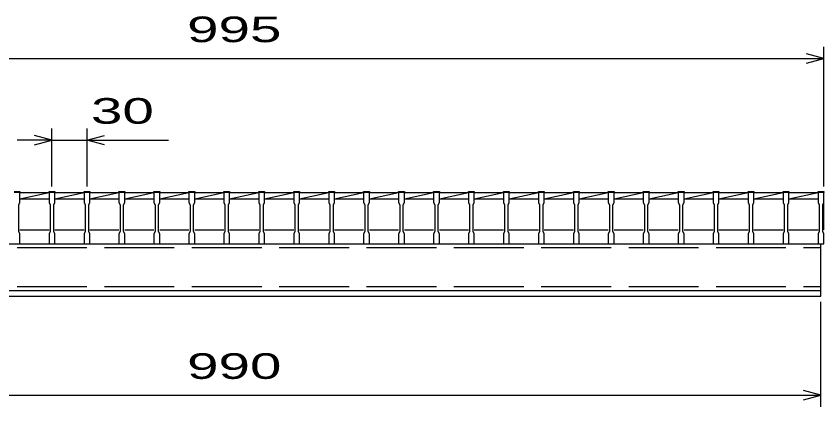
# Model space of a CAD drawing. Units: millimetres, scale not verified. Extents: x -1820 to 1731, y -1282 to 1054.
# Drawn here: x -1117 to -424, y -652 to -316 of the extents above; entities that cross this region are included whole.
import ezdxf
from ezdxf.enums import TextEntityAlignment as Align

# ---------------------------------------------------------------- set-up
doc = ezdxf.new("R2010")
doc.units = ezdxf.units.MM
doc.header["$LTSCALE"] = 10
doc.linetypes.add('DASHED', pattern=[7.5, 6, -1.5])
doc.layers.add('16', color=3, linetype='Continuous', lineweight=25)
doc.layers.add('22', color=4, linetype='Continuous', lineweight=25)
doc.styles.add('ベクトル', font='')
doc.styles.get('ベクトル').set_extended_font_data('ベクトル')

msp = doc.modelspace()

# ---------------------------------------------------------------- linework, layer by layer
at = {"layer": '16'}
for p, q in [((-1119, -466.8), (-1114, -466.8)), ((-1114, -467.5), (-1119, -467.5)), ((-1114, -466.8), (-1114, -467.5)), ((-1114, -476), (-1114, -467.5)), ((-1114, -467.5), (-1089, -467.5)), ((-1114, -473), (-1089, -467.5)), ((-1089, -467.5), (-1089, -466.8)), ((-1089, -466.8), (-1084, -466.8)), ((-1089, -467.5), (-1089, -476)), ((-1084, -467.5), (-1089, -467.5)), ((-1084, -466.8), (-1084, -467.5)), ((-1084, -476), (-1084, -467.5)), ((-1084, -467.5), (-1059, -467.5)), ((-1084, -473), (-1059, -467.5)), ((-1059, -467.5), (-1059, -466.8)), ((-1059, -466.8), (-1054, -466.8)), ((-1059, -467.5), (-1059, -476)), ((-1054, -467.5), (-1059, -467.5)), ((-1054, -466.8), (-1054, -467.5)), ((-1054, -476), (-1054, -467.5)), ((-1054, -467.5), (-1029, -467.5)), ((-1054, -473), (-1029, -467.5)), ((-1029, -467.5), (-1029, -466.8)), ((-1029, -466.8), (-1024, -466.8)), ((-1029, -467.5), (-1029, -476)), ((-1024, -467.5), (-1029, -467.5)), ((-1024, -466.8), (-1024, -467.5)), ((-1024, -476), (-1024, -467.5)), ((-1024, -467.5), (-999, -467.5)), ((-1024, -473), (-999, -467.5)), ((-999, -467.5), (-999, -466.8)), ((-999, -466.8), (-994, -466.8)), ((-999, -467.5), (-999, -476)), ((-994, -467.5), (-999, -467.5)), ((-994, -466.8), (-994, -467.5)), ((-994, -476), (-994, -467.5)), ((-994, -467.5), (-969, -467.5)), ((-994, -473), (-969, -467.5)), ((-969, -467.5), (-969, -466.8)), ((-969, -466.8), (-964, -466.8)), ((-969, -467.5), (-969, -476)), ((-964, -467.5), (-969, -467.5)), ((-964, -466.8), (-964, -467.5)), ((-964, -476), (-964, -467.5)), ((-964, -467.5), (-939, -467.5)), ((-964, -473), (-939, -467.5)), ((-939, -467.5), (-939, -466.8)), ((-939, -466.8), (-934, -466.8)), ((-939, -467.5), (-939, -476)), ((-934, -467.5), (-939, -467.5)), ((-934, -466.8), (-934, -467.5)), ((-934, -476), (-934, -467.5)), ((-934, -467.5), (-909, -467.5)), ((-934, -473), (-909, -467.5)), ((-909, -467.5), (-909, -466.8)), ((-909, -466.8), (-904, -466.8)), ((-909, -467.5), (-909, -476)), ((-904, -467.5), (-909, -467.5)), ((-904, -466.8), (-904, -467.5)), ((-904, -476), (-904, -467.5)), ((-904, -467.5), (-879, -467.5)), ((-904, -473), (-879, -467.5)), ((-879, -467.5), (-879, -466.8)), ((-879, -466.8), (-874, -466.8)), ((-879, -467.5), (-879, -476)), ((-874, -467.5), (-879, -467.5)), ((-874, -466.8), (-874, -467.5)), ((-874, -476), (-874, -467.5)), ((-874, -467.5), (-849, -467.5)), ((-874, -473), (-849, -467.5)), ((-849, -467.5), (-849, -466.8)), ((-849, -466.8), (-844, -466.8)), ((-849, -467.5), (-849, -476)), ((-844, -467.5), (-849, -467.5)), ((-844, -466.8), (-844, -467.5)), ((-844, -476), (-844, -467.5)), ((-844, -467.5), (-819, -467.5)), ((-844, -473), (-819, -467.5)), ((-819, -467.5), (-819, -466.8)), ((-819, -466.8), (-814, -466.8)), ((-819, -467.5), (-819, -476)), ((-814, -467.5), (-819, -467.5)), ((-814, -466.8), (-814, -467.5)), ((-814, -476), (-814, -467.5)), ((-814, -467.5), (-789, -467.5)), ((-814, -473), (-789, -467.5)), ((-789, -467.5), (-789, -466.8)), ((-789, -466.8), (-784, -466.8)), ((-789, -467.5), (-789, -476)), ((-784, -467.5), (-789, -467.5)), ((-784, -466.8), (-784, -467.5)), ((-784, -476), (-784, -467.5)), ((-784, -467.5), (-759, -467.5)), ((-784, -473), (-759, -467.5)), ((-759, -467.5), (-759, -466.8)), ((-759, -466.8), (-754, -466.8)), ((-759, -467.5), (-759, -476)), ((-754, -467.5), (-759, -467.5)), ((-754, -466.8), (-754, -467.5)), ((-754, -476), (-754, -467.5)), ((-754, -467.5), (-729, -467.5)), ((-754, -473), (-729, -467.5)), ((-729, -467.5), (-729, -466.8)), ((-729, -466.8), (-724, -466.8)), ((-729, -467.5), (-729, -476)), ((-724, -467.5), (-729, -467.5)), ((-724, -466.8), (-724, -467.5)), ((-724, -476), (-724, -467.5)), ((-724, -467.5), (-699, -467.5)), ((-724, -473), (-699, -467.5)), ((-699, -467.5), (-699, -466.8)), ((-699, -466.8), (-694, -466.8)), ((-699, -467.5), (-699, -476)), ((-694, -467.5), (-699, -467.5)), ((-694, -466.8), (-694, -467.5)), ((-694, -476), (-694, -467.5)), ((-694, -467.5), (-669, -467.5)), ((-694, -473), (-669, -467.5)), ((-669, -467.5), (-669, -466.8)), ((-669, -466.8), (-664, -466.8)), ((-669, -467.5), (-669, -476)), ((-664, -467.5), (-669, -467.5)), ((-664, -466.8), (-664, -467.5)), ((-664, -476), (-664, -467.5)), ((-664, -467.5), (-639, -467.5)), ((-664, -473), (-639, -467.5)), ((-639, -467.5), (-639, -466.8)), ((-639, -466.8), (-634, -466.8)), ((-639, -467.5), (-639, -476)), ((-634, -467.5), (-639, -467.5)), ((-634, -466.8), (-634, -467.5)), ((-634, -476), (-634, -467.5)), ((-634, -467.5), (-609, -467.5)), ((-634, -473), (-609, -467.5)), ((-609, -467.5), (-609, -466.8)), ((-609, -466.8), (-604, -466.8)), ((-609, -467.5), (-609, -476)), ((-604, -467.5), (-609, -467.5)), ((-604, -466.8), (-604, -467.5)), ((-604, -476), (-604, -467.5)), ((-604, -467.5), (-579, -467.5)), ((-604, -473), (-579, -467.5)), ((-579, -467.5), (-579, -466.8)), ((-579, -466.8), (-574, -466.8)), ((-579, -467.5), (-579, -476)), ((-574, -467.5), (-579, -467.5)), ((-574, -466.8), (-574, -467.5)), ((-574, -476), (-574, -467.5)), ((-574, -467.5), (-549, -467.5)), ((-574, -473), (-549, -467.5)), ((-549, -467.5), (-549, -466.8)), ((-549, -466.8), (-544, -466.8)), ((-549, -467.5), (-549, -476)), ((-544, -467.5), (-549, -467.5)), ((-544, -466.8), (-544, -467.5)), ((-544, -476), (-544, -467.5)), ((-544, -467.5), (-519, -467.5)), ((-544, -473), (-519, -467.5)), ((-519, -467.5), (-519, -466.8)), ((-519, -466.8), (-514, -466.8)), ((-519, -467.5), (-519, -476)), ((-514, -467.5), (-519, -467.5)), ((-514, -466.8), (-514, -467.5)), ((-514, -476), (-514, -467.5)), ((-514, -467.5), (-489, -467.5)), ((-514, -473), (-489, -467.5)), ((-489, -467.5), (-489, -466.8)), ((-489, -466.8), (-484, -466.8)), ((-489, -467.5), (-489, -476)), ((-484, -467.5), (-489, -467.5)), ((-484, -466.8), (-484, -467.5)), ((-484, -476), (-484, -467.5)), ((-484, -467.5), (-459, -467.5)), ((-484, -473), (-459, -467.5)), ((-459, -467.5), (-459, -466.8)), ((-459, -466.8), (-454, -466.8)), ((-459, -467.5), (-459, -476)), ((-454, -467.5), (-459, -467.5)), ((-454, -466.8), (-454, -467.5)), ((-454, -476), (-454, -467.5)), ((-454, -467.5), (-429, -467.5)), ((-454, -473), (-429, -467.5)), ((-429, -467.5), (-429, -466.8)), ((-429, -466.8), (-424, -466.8)), ((-429, -467.5), (-429, -476)), ((-424, -467.5), (-429, -467.5)), ((-424, -466.8), (-424, -467.5)), ((-424, -476), (-424, -467.5)), ((-424, -499.5), (-424, -467.5)), ((-1115, -478), (-1114, -476)), ((-1115, -501), (-1115, -478)), ((-1114, -473), (-1089, -473)), ((-1089, -476), (-1088, -478)), ((-1088, -478), (-1088, -501)), ((-1085, -478), (-1084, -476)), ((-1085, -501), (-1085, -478)), ((-1084, -473), (-1059, -473)), ((-1059, -476), (-1058, -478)), ((-1058, -478), (-1058, -501)), ((-1055, -478), (-1054, -476)), ((-1055, -501), (-1055, -478)), ((-1054, -473), (-1029, -473)), ((-1029, -476), (-1028, -478)), ((-1028, -478), (-1028, -501)), ((-1025, -478), (-1024, -476)), ((-1025, -501), (-1025, -478)), ((-1024, -473), (-999, -473)), ((-999, -476), (-998, -478)), ((-998, -478), (-998, -501)), ((-995, -478), (-994, -476)), ((-995, -501), (-995, -478)), ((-994, -473), (-969, -473)), ((-969, -476), (-968, -478)), ((-968, -478), (-968, -501)), ((-965, -478), (-964, -476)), ((-965, -501), (-965, -478)), ((-964, -473), (-939, -473)), ((-939, -476), (-938, -478)), ((-938, -478), (-938, -501)), ((-935, -478), (-934, -476)), ((-935, -501), (-935, -478)), ((-934, -473), (-909, -473)), ((-909, -476), (-908, -478)), ((-908, -478), (-908, -501)), ((-905, -478), (-904, -476)), ((-905, -501), (-905, -478)), ((-904, -473), (-879, -473)), ((-879, -476), (-878, -478)), ((-878, -478), (-878, -501)), ((-875, -478), (-874, -476)), ((-875, -501), (-875, -478)), ((-874, -473), (-849, -473)), ((-849, -476), (-848, -478)), ((-848, -478), (-848, -501)), ((-845, -478), (-844, -476)), ((-845, -501), (-845, -478)), ((-844, -473), (-819, -473)), ((-819, -476), (-818, -478)), ((-818, -478), (-818, -501)), ((-815, -478), (-814, -476)), ((-815, -501), (-815, -478)), ((-814, -473), (-789, -473)), ((-789, -476), (-788, -478)), ((-788, -478), (-788, -501)), ((-785, -478), (-784, -476)), ((-785, -501), (-785, -478)), ((-784, -473), (-759, -473)), ((-759, -476), (-758, -478)), ((-758, -478), (-758, -501)), ((-755, -478), (-754, -476)), ((-755, -501), (-755, -478)), ((-754, -473), (-729, -473)), ((-729, -476), (-728, -478)), ((-728, -478), (-728, -501)), ((-725, -478), (-724, -476)), ((-725, -501), (-725, -478)), ((-724, -473), (-699, -473)), ((-699, -476), (-698, -478)), ((-698, -478), (-698, -501)), ((-695, -478), (-694, -476)), ((-695, -501), (-695, -478)), ((-694, -473), (-669, -473)), ((-669, -476), (-668, -478)), ((-668, -478), (-668, -501)), ((-665, -478), (-664, -476)), ((-665, -501), (-665, -478)), ((-664, -473), (-639, -473)), ((-639, -476), (-638, -478)), ((-638, -478), (-638, -501)), ((-635, -478), (-634, -476)), ((-635, -501), (-635, -478)), ((-634, -473), (-609, -473)), ((-609, -476), (-608, -478)), ((-608, -478), (-608, -501)), ((-605, -478), (-604, -476)), ((-605, -501), (-605, -478)), ((-604, -473), (-579, -473)), ((-579, -476), (-578, -478)), ((-578, -478), (-578, -501)), ((-575, -478), (-574, -476)), ((-575, -501), (-575, -478)), ((-574, -473), (-549, -473)), ((-549, -476), (-548, -478)), ((-548, -478), (-548, -501)), ((-545, -478), (-544, -476)), ((-545, -501), (-545, -478)), ((-544, -473), (-519, -473)), ((-519, -476), (-518, -478)), ((-518, -478), (-518, -501)), ((-515, -478), (-514, -476)), ((-515, -501), (-515, -478)), ((-514, -473), (-489, -473)), ((-489, -476), (-488, -478)), ((-488, -478), (-488, -501)), ((-485, -478), (-484, -476)), ((-485, -501), (-485, -478)), ((-484, -473), (-459, -473)), ((-459, -476), (-458, -478)), ((-458, -478), (-458, -501)), ((-455, -478), (-454, -476)), ((-455, -501), (-455, -478)), ((-454, -473), (-429, -473)), ((-429, -476), (-428, -478)), ((-428, -478), (-428, -501)), ((-425, -478), (-424, -476)), ((-425, -501), (-425, -478)), ((-1114, -503), (-1115, -501)), ((-1114, -499.5), (-1089, -499.5)), ((-1114, -511.5), (-1114, -503)), ((-1088, -501), (-1089, -503)), ((-1089, -503), (-1089, -511.5)), ((-1084, -503), (-1085, -501)), ((-1084, -499.5), (-1059, -499.5)), ((-1084, -511.5), (-1084, -503)), ((-1058, -501), (-1059, -503)), ((-1059, -503), (-1059, -511.5)), ((-1054, -503), (-1055, -501)), ((-1054, -499.5), (-1029, -499.5)), ((-1054, -511.5), (-1054, -503)), ((-1028, -501), (-1029, -503)), ((-1029, -503), (-1029, -511.5)), ((-1024, -503), (-1025, -501)), ((-1024, -499.5), (-999, -499.5)), ((-1024, -511.5), (-1024, -503)), ((-998, -501), (-999, -503)), ((-999, -503), (-999, -511.5)), ((-994, -503), (-995, -501)), ((-994, -499.5), (-969, -499.5)), ((-994, -511.5), (-994, -503)), ((-968, -501), (-969, -503)), ((-969, -503), (-969, -511.5)), ((-964, -503), (-965, -501)), ((-964, -499.5), (-939, -499.5)), ((-964, -511.5), (-964, -503)), ((-938, -501), (-939, -503)), ((-939, -503), (-939, -511.5)), ((-934, -503), (-935, -501)), ((-934, -499.5), (-909, -499.5)), ((-934, -511.5), (-934, -503)), ((-908, -501), (-909, -503)), ((-909, -503), (-909, -511.5)), ((-904, -503), (-905, -501)), ((-904, -499.5), (-879, -499.5)), ((-904, -511.5), (-904, -503)), ((-878, -501), (-879, -503)), ((-879, -503), (-879, -511.5)), ((-874, -503), (-875, -501)), ((-874, -499.5), (-849, -499.5)), ((-874, -511.5), (-874, -503)), ((-848, -501), (-849, -503)), ((-849, -503), (-849, -511.5)), ((-844, -503), (-845, -501)), ((-844, -499.5), (-819, -499.5)), ((-844, -511.5), (-844, -503)), ((-818, -501), (-819, -503)), ((-819, -503), (-819, -511.5)), ((-814, -503), (-815, -501)), ((-814, -499.5), (-789, -499.5)), ((-814, -511.5), (-814, -503)), ((-788, -501), (-789, -503)), ((-789, -503), (-789, -511.5)), ((-784, -503), (-785, -501)), ((-784, -499.5), (-759, -499.5)), ((-784, -511.5), (-784, -503)), ((-758, -501), (-759, -503)), ((-759, -503), (-759, -511.5)), ((-754, -503), (-755, -501)), ((-754, -499.5), (-729, -499.5)), ((-754, -511.5), (-754, -503)), ((-728, -501), (-729, -503)), ((-729, -503), (-729, -511.5)), ((-724, -503), (-725, -501)), ((-724, -499.5), (-699, -499.5)), ((-724, -511.5), (-724, -503)), ((-698, -501), (-699, -503)), ((-699, -503), (-699, -511.5)), ((-694, -503), (-695, -501)), ((-694, -499.5), (-669, -499.5)), ((-694, -511.5), (-694, -503)), ((-668, -501), (-669, -503)), ((-669, -503), (-669, -511.5)), ((-664, -503), (-665, -501)), ((-664, -499.5), (-639, -499.5)), ((-664, -511.5), (-664, -503)), ((-638, -501), (-639, -503)), ((-639, -503), (-639, -511.5)), ((-634, -503), (-635, -501)), ((-634, -499.5), (-609, -499.5)), ((-634, -511.5), (-634, -503)), ((-608, -501), (-609, -503)), ((-609, -503), (-609, -511.5)), ((-604, -503), (-605, -501)), ((-604, -499.5), (-579, -499.5)), ((-604, -511.5), (-604, -503)), ((-578, -501), (-579, -503)), ((-579, -503), (-579, -511.5)), ((-574, -503), (-575, -501)), ((-574, -499.5), (-549, -499.5)), ((-574, -511.5), (-574, -503)), ((-548, -501), (-549, -503)), ((-549, -503), (-549, -511.5)), ((-544, -503), (-545, -501)), ((-544, -499.5), (-519, -499.5)), ((-544, -511.5), (-544, -503)), ((-518, -501), (-519, -503)), ((-519, -503), (-519, -511.5)), ((-514, -503), (-515, -501)), ((-514, -499.5), (-489, -499.5)), ((-514, -511.5), (-514, -503)), ((-488, -501), (-489, -503)), ((-489, -503), (-489, -511.5)), ((-484, -503), (-485, -501)), ((-484, -499.5), (-459, -499.5)), ((-484, -511.5), (-484, -503)), ((-458, -501), (-459, -503)), ((-459, -503), (-459, -511.5)), ((-454, -503), (-455, -501)), ((-454, -499.5), (-429, -499.5)), ((-454, -511.5), (-454, -503)), ((-428, -501), (-429, -503)), ((-429, -503), (-429, -511.5)), ((-424, -503), (-425, -501)), ((-424, -511.5), (-424, -503)), ((-1416.5, -511.5), (-426.5, -511.5)), ((-1119, -511.5), (-1114, -511.5)), ((-1089, -511.5), (-1084, -511.5)), ((-1059, -511.5), (-1054, -511.5)), ((-1029, -511.5), (-1024, -511.5)), ((-999, -511.5), (-994, -511.5)), ((-969, -511.5), (-964, -511.5)), ((-939, -511.5), (-934, -511.5)), ((-909, -511.5), (-904, -511.5)), ((-879, -511.5), (-874, -511.5)), ((-849, -511.5), (-844, -511.5)), ((-819, -511.5), (-814, -511.5)), ((-789, -511.5), (-784, -511.5)), ((-759, -511.5), (-754, -511.5)), ((-729, -511.5), (-724, -511.5)), ((-699, -511.5), (-694, -511.5)), ((-669, -511.5), (-664, -511.5)), ((-639, -511.5), (-634, -511.5)), ((-609, -511.5), (-604, -511.5)), ((-579, -511.5), (-574, -511.5)), ((-549, -511.5), (-544, -511.5)), ((-519, -511.5), (-514, -511.5)), ((-489, -511.5), (-484, -511.5)), ((-459, -511.5), (-454, -511.5)), ((-429, -511.5), (-424, -511.5)), ((-426.5, -551.5), (-426.5, -511.5)), ((-1416.5, -551.5), (-426.5, -551.5)), ((-1416.5, -551.5), (-426.5, -551.5)), ((-426.5, -556.5), (-426.5, -551.5)), ((-1416.5, -556.5), (-426.5, -556.5))]:
    msp.add_line(p, q, dxfattribs=at)
at = {"layer": '16', "linetype": 'DASHED'}
for p, q in [((-1416.5, -514.7), (-426.5, -514.7)), ((-1416.5, -548.3), (-426.5, -548.3))]:
    msp.add_line(p, q, dxfattribs=at)
at = {"layer": '22'}
for p, q in [((-424, -462.5), (-424, -342.5)), ((-1419, -352.5), (-424, -352.5)), ((-424, -352.5), (-439, -348.5)), ((-439, -356.5), (-424, -352.5)), ((-1086.5, -462.5), (-1086.5, -412.5)), ((-1056.5, -412.5), (-1056.5, -462.5)), ((-1086.5, -422.5), (-1116.5, -422.5)), ((-1086.5, -422.5), (-1101.5, -418.5)), ((-1101.5, -426.5), (-1086.5, -422.5)), ((-1086.5, -422.5), (-1056.5, -422.5)), ((-1056.5, -422.5), (-1041.5, -418.5)), ((-1041.5, -426.5), (-1056.5, -422.5)), ((-1056.5, -422.5), (-986.5, -422.5)), ((-426.5, -651.5), (-426.5, -561.5)), ((-426.5, -641.5), (-441.5, -637.5)), ((-1416.5, -641.5), (-426.5, -641.5)), ((-441.5, -645.5), (-426.5, -641.5))]:
    msp.add_line(p, q, dxfattribs=at)

# ---------------------------------------------------------------- texts
at = {"layer": '22', "color": 2, "style": 'ベクトル', "width": 1.65}
for s, p in [(' 995 ', (-984, -327.5)), (' 30 ', (-1066.5, -397.5)), (' 990 ', (-984, -616.5))]:
    msp.add_text(s, height=21.99, dxfattribs=at).set_placement(p, align=Align.MIDDLE_LEFT)

doc.saveas('drawing.dxf')
